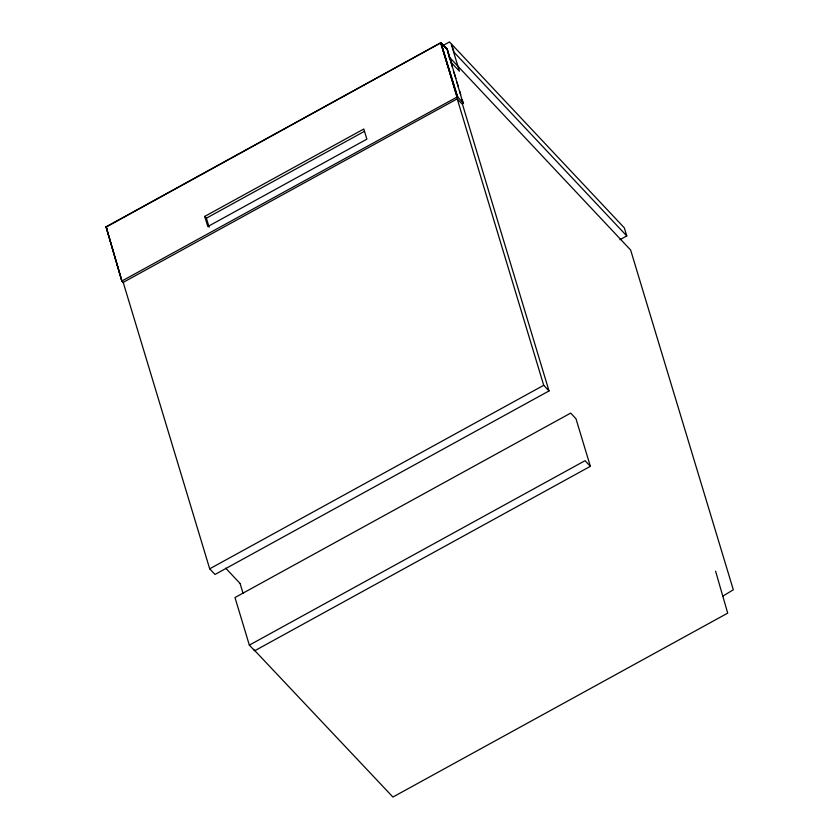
<?xml version="1.0" encoding="UTF-8"?>
<svg xmlns="http://www.w3.org/2000/svg" width="839" height="839" viewBox="0 0 839 839"><rect width="100%" height="100%" fill="white"/><g stroke="black" fill="none" stroke-linecap="round" stroke-linejoin="round"><path stroke-width="1.26" d="M106.154 226.761L105.683 227.432L106.071 226.698L105.683 227.432L106.071 226.698L121.907 281.18L123.627 283.068M106.071 226.698L121.907 281.18M452.431 67.183L447.166 49.113L440.643 42.862L106.039 226.824L121.959 281.296M107.371 229.089L105.861 226.855M449.557 58.573L447.166 49.113L440.643 42.862L441.429 43.093L440.894 42.768L105.724 227.306M463.506 103.291L457.664 96.852L456.898 96.936L440.894 42.768L447.271 49.302L463.138 103.585L463.495 103.05M450.186 57.996L630.634 250.022L733.317 589.786L722.694 596.204M715.594 571.212L727.707 613.131L392.925 797.04L253.609 649.344M440.664 43.188L441.429 43.093M442.635 45.726L449.505 41.95L451.067 43.607L459.405 71.21L451.602 62.904L450.879 60.534M204.726 216.41L363.811 129.007L366.874 139.159L207.789 226.561L204.726 216.41L206.394 218.182L209.11 227.212M206.394 218.182L364.336 131.398M122.316 280.771L457.538 96.779M457.224 98.845L123.207 282.365L209.698 568.821L215.004 574.463L549.021 390.943L462.541 104.487L457.224 98.845L543.714 385.29L549.021 390.943M619.895 239.723L626.775 235.948L624.331 227.862L451.697 44.278L454.14 52.364L626.775 235.948M209.698 568.821L543.714 385.29M249.351 645.128L585.045 460.684L590.352 466.327L254.657 650.781L249.351 645.128L234.983 597.546L570.677 413.103L575.984 418.745L590.352 466.327M440.978 42.82L457.664 96.852M447.166 49.113L446.663 49.26L447.271 49.302M457.37 96.768L440.611 42.988L441.304 43.02M447.019 49.019L447.281 49.543M225.701 568.171L239.923 583.304M453.941 72.175L455.829 78.426M456.961 82.18L458.461 87.183M459.594 90.927L460.726 94.681M462.237 99.684L463.369 103.428M440.926 43.062L457.15 96.821M240.132 583.661L243.048 593.32"/></g></svg>
